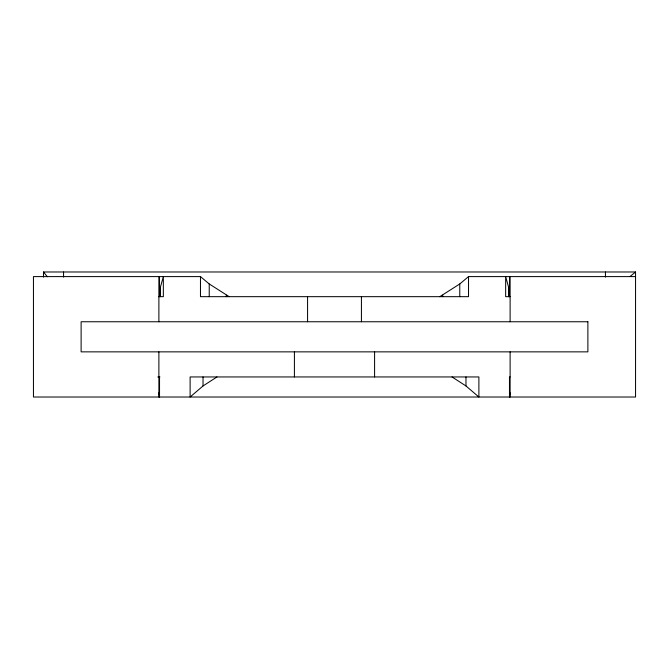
<?xml version="1.0" encoding="UTF-8"?>
<svg xmlns="http://www.w3.org/2000/svg" width="669" height="669" viewBox="0 0 669 669"><rect width="100%" height="100%" fill="white"/><g stroke="black" fill="none" stroke-linecap="round" stroke-linejoin="round"><path stroke-width="1" d="M510.113 392.837L509.469 397.018L509.469 376.948L510.113 376.948M216.973 376.948L203.033 385.954L190.113 397.018L190.113 376.948L478.887 376.948L478.887 397.018L465.967 385.954L452.027 376.948M439.817 296.668L459.77 283.957L468.526 276.598L635.55 276.598M630.006 276.531L635.55 271.982L635.55 397.018L33.45 397.018L33.45 276.598L200.474 276.598L209.23 283.957L229.183 296.668M43.485 277.125L43.485 271.982L635.55 271.982M159.498 287.402L160.351 287.402L163.345 276.598L163.345 296.668L158.888 296.668M509.502 287.402L508.649 287.402L505.655 276.598L505.655 296.668L510.113 296.668M157.842 376.948L159.933 376.948M43.485 271.982L47.374 276.757M158.888 392.837L159.531 397.018L159.531 376.948M605.445 271.982L605.445 277.125M510.113 276.598L510.113 321.756M510.113 351.861L510.113 397.018M509.502 276.598L509.502 296.668L508.649 287.402L508.649 296.668M468.526 276.598L468.526 296.668L200.474 296.668L200.474 276.598M465.967 376.948L465.967 385.954M459.77 283.957L459.77 296.668M442.702 295.188L442.702 296.668M374.59 351.861L374.59 376.948M361.427 296.668L361.427 321.756M307.573 296.668L307.573 321.756M294.41 351.861L294.41 376.948M226.298 295.188L226.298 296.668M209.23 283.957L209.23 296.668M203.033 376.948L203.033 385.954M160.351 296.668L160.351 287.402L159.498 296.668L159.498 276.598M158.888 276.598L158.888 321.756M158.888 351.861L158.888 397.018M63.555 271.982L63.555 277.125M587.884 321.756L81.116 321.756L81.116 351.861L587.884 351.861L587.884 321.756"/></g></svg>
